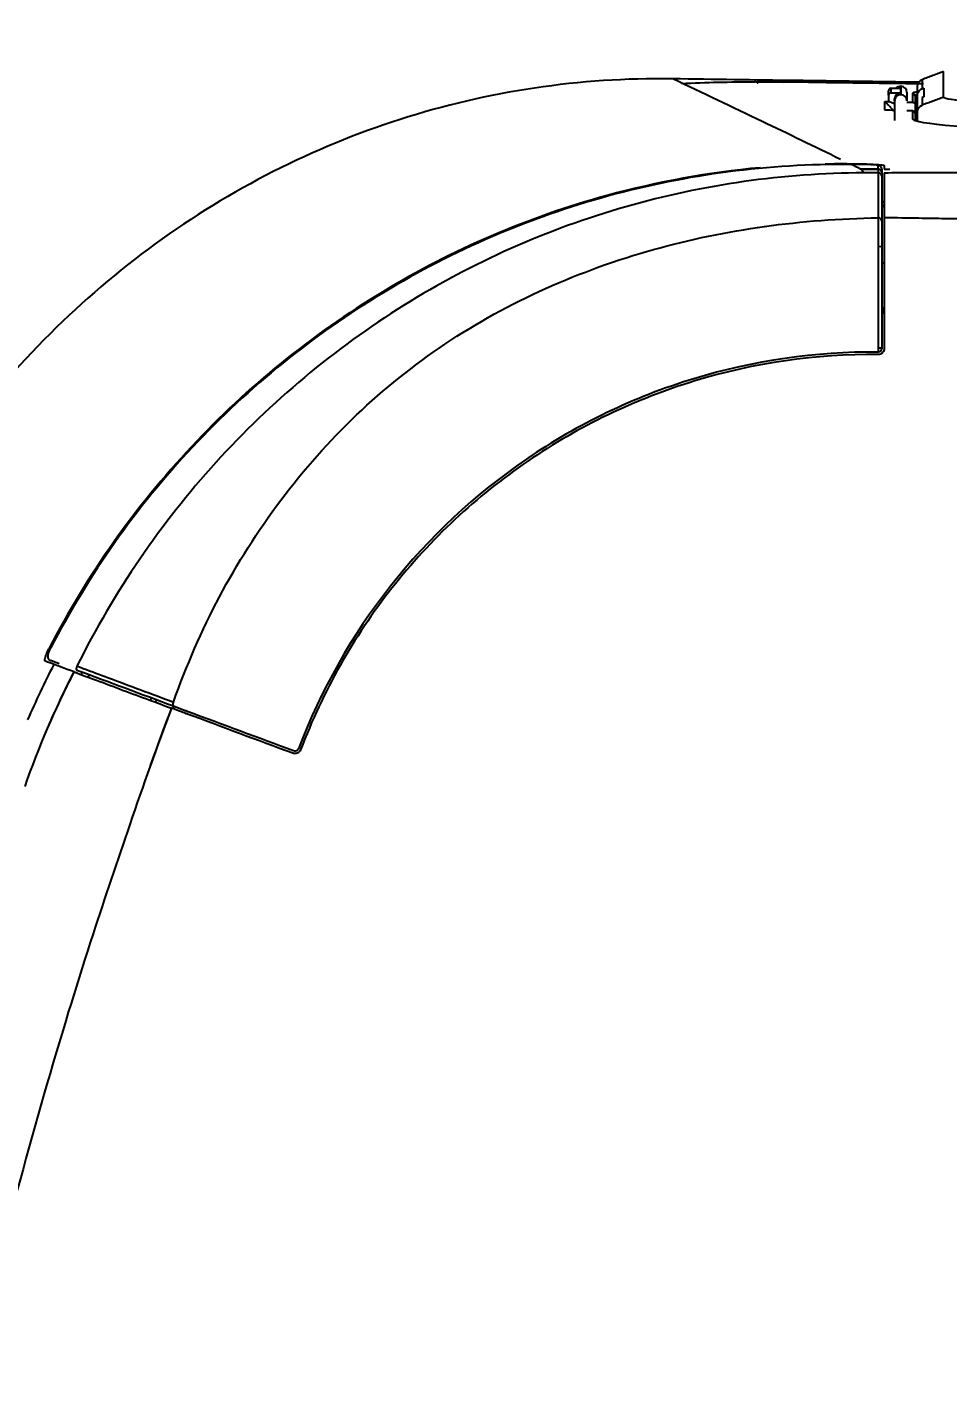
# Model space of a CAD drawing. Extents: x -2111 to 4214, y -25 to 2527.
# Drawn here: x -1780.7 to -1705.2, y 1892.6 to 2004.6 of the extents above; entities that cross this region are included whole.
import ezdxf

# ---------------------------------------------------------------- set-up
doc = ezdxf.new("R2010")
doc.units = 0
doc.header["$LTSCALE"] = 20
doc.header["$MEASUREMENT"] = 0
doc.layers.get('0').update_dxf_attribs({"linetype": 'CONTINUOUS'})
doc.layers.get('DEFPOINTS').update_dxf_attribs({"linetype": 'CONTINUOUS'})
doc.layers.add('1', color=7, linetype='CONTINUOUS')
doc.styles.get("Standard").update_dxf_attribs({"font": 'NanumGothic.ttf'})
doc.dimstyles.get("Standard").update_dxf_attribs({"dimtxt": 2.7, "dimasz": 2.5, "dimexe": 1.5, "dimexo": 1.5, "dimgap": 1.5, "dimtad": 1, "dimdec": 0, "dimlfac": 10, "dimzin": 0, "dimdsep": 46, "dimtxsty": 'Standard', "dimcen": 0, "dimclrt": 2, "dimadec": 0, "dimazin": 0, "dimtfac": 1, "dimtdec": 0, "dimtmove": 0, "dimatfit": 3, "dimfxl": 0, "dimtolj": 1, "dimtzin": 0, "dimarcsym": 0})

# ---------------------------------------------------------------- blocks, each defined once
blk = doc.blocks.new('*D66')
at = {"color": 3, "lineweight": -2}
for p, q in [((-1823.43, 1798.91), (-1823.43, 2090.98)), ((-1076.9, 1798.91), (-1076.9, 2090.98)), ((-1797.43, 2084.48), (-1102.9, 2084.48))]:
    blk.add_line(p, q, dxfattribs=at)
at = {"color": 3}
for points in [[(-1797.43, 2088.81), (-1797.43, 2080.15), (-1823.43, 2084.48)], [(-1102.9, 2088.81), (-1102.9, 2080.15), (-1076.9, 2084.48)]]:
    blk.add_solid(points, dxfattribs=at)
at = {"layer": 'DEFPOINTS', "color": 0}
for p in [(-1076.9, 2084.48), (-1823.43, 1796.96), (-1076.9, 1796.96)]:
    blk.add_point(p, dxfattribs=at)
at = {"color": 2, "insert": (-1450.17, 2111.35), "char_height": 26, "attachment_point": 5}
blk.add_mtext('\\A1;747', dxfattribs=at)
blk = doc.blocks.new('A$C0DC70F65')
at = {"layer": '1', "color": 7, "linetype": 'Continuous'}
for p, q in [((113.37, 406.33), (113.37, 406.69)), ((113.57, 406.89), (113.57, 406.53)), ((113.57, 406.89), (114.37, 406.89)), ((113.57, 406.53), (114.37, 406.53)), ((114.37, 407.06), (114.37, 406.36)), ((114.38, 407.06), (114.37, 407.06)), ((114.37, 407.06), (114.37, 406.89)), ((114.38, 407.06), (114.37, 407.06)), ((114.37, 406.53), (114.37, 406.36)), ((114.38, 406.36), (114.38, 407.06)), ((114.38, 406.36), (114.38, 407.06)), ((114.88, 406.56), (114.88, 405.86)), ((114.88, 406.56), (114.88, 405.86)), ((116.14, 407.61), (116.14, 407.61)), ((116.14, 407.61), (116.14, 407.61)), ((113.37, 406.33), (113.37, 405.83)), ((113.37, 405.83), (113.87, 405.65)), ((113.87, 405.86), (113.87, 406.03)), ((113.87, 405.86), (113.87, 406.03)), ((113.87, 405.86), (113.87, 404.26)), ((113.87, 405.86), (113.87, 404.26)), ((114.38, 406.36), (114.37, 406.36)), ((114.38, 406.36), (114.37, 406.36)), ((115.55, 405.54), (115.55, 404.93)), ((115.75, 405.6), (115.75, 406.3)), ((115.75, 405.6), (115.75, 406.3)), ((112.82, 397.34), (112.92, 397.34)), ((112.92, 397.16), (112.82, 397.16)), ((112.92, 392.55), (112.82, 392.55)), ((47.75, 358.79), (47.75, 358.58)), ((52.82, 356.7), (52.92, 356.87)), ((53.21, 356.55), (53.32, 356.72)), ((54.76, 356.19), (54.65, 356.02))]:
    blk.add_line(p, q, dxfattribs=at)
at = {"layer": '1', "color": 7, "linetype": 'Continuous', "extrusion": (0, 0, -1)}
for centre, start, end in [((-112.52, 385.56), 180, 270.4676), ((-64.68, 352.82), 200.7436, 290.4071)]:
    blk.add_arc(centre, 0.3, start, end, dxfattribs=at)
at = {"layer": '1', "color": 7, "linetype": 'Continuous'}
for centre, major_axis, ratio, start_param, end_param in [((113.57, 406.69), (-0.2, 0), 0.997498, 4.712389, 6.283185), ((113.57, 406.33), (0.2, 0), 0.997498, 1.570796, 3.141593), ((114.37, 406.03), (-0.5, 0), 0.997498, 4.712389, 6.283185), ((114.37, 406.56), (-0.5, 0), 0.997498, 4.712389, 5.581311), ((114.37, 406.56), (-0.5, 0), 0.997498, 4.712389, 5.581311), ((114.38, 406.56), (-0.5, 0), 0.997498, 3.141593, 4.712389), ((114.38, 406.56), (-0.5, 0), 0.997498, 3.141593, 4.712389), ((114.37, 405.86), (0.5, 0), 0.997498, 1.570796, 3.141593), ((114.37, 405.86), (0.5, 0), 0.997498, 1.570796, 3.141593), ((114.38, 405.86), (0.5, 0), 0.997498, 0, 1.570796), ((114.38, 405.86), (0.5, 0), 0.997498, 0, 1.570796), ((115.35, 406.28), (-0.2, 0), 0.997489, 3.141593, 4.682881), ((112.52, 400.26), (0.3, 0), 0.997365, 0, 1.548159), ((112.52, 399.96), (-0.3, 0), 0.995509, 3.141593, 4.682253), ((112.52, 399.7), (-0.3, 0), 0.90375, 3.141593, 4.586965), ((112.52, 396.01), (-0.3, 0), 0.896522, 3.141593, 4.669584), ((112.52, 393.88), (-0.3, 0), 0.11026, 3.141593, 4.609706), ((112.52, 385.56), (0.002, 0.3), 0.098591, 3.141593, 4.818292), ((112.52, 385.56), (-0.3, 0), 0.105419, 3.141593, 4.613329), ((46.89, 359.43), (-0.105, -0.281), 0.397967, 4.584197, 6.283185), ((54.81, 356.49), (-0.105, -0.281), 0.398394, 4.632275, 6.283185)]:
    blk.add_ellipse(centre, major_axis=major_axis, ratio=ratio, start_param=start_param, end_param=end_param, dxfattribs=at)
for points, knots in [([(95.67, 407.67), (91.86, 407.72), (88.08, 407.47), (80.58, 406.35), (76.87, 405.48), (69.72, 403.19), (66.25, 401.76), (59.54, 398.35), (56.27, 396.35), (50.15, 391.9), (47.27, 389.44), (41.9, 384.09), (39.38, 381.17), (32.53, 371.86), (28.95, 365.06), (26.37, 357.64)], [0, 0, 0, 0, 0.125, 0.125, 0.25, 0.25, 0.375, 0.375, 0.5, 0.5, 0.625, 0.625, 0.75, 0.75, 1, 1, 1, 1]), ([(109.43, 401.06), (107.3, 402.1), (102.77, 404.3), (98.12, 406.5), (95.67, 407.67)], [0, 0, 0, 0, 0.472195, 1, 1, 1, 1]), ([(117.89, 406.16), (117.89, 406.28), (117.89, 406.41), (117.89, 406.79), (117.89, 407.04), (117.89, 407.62), (117.89, 407.94), (117.89, 408.26)], [0, 0, 0, 0, 0.179805, 0.179805, 0.539414, 0.539414, 1, 1, 1, 1]), ([(117.89, 406.16), (117.89, 406.28), (117.89, 406.41), (117.89, 406.79), (117.89, 407.04), (117.89, 407.62), (117.89, 407.94), (117.89, 408.26)], [0, 0, 0, 0, 0.179805, 0.179805, 0.539414, 0.539414, 1, 1, 1, 1]), ([(115.75, 406.3), (115.75, 406.42), (115.75, 406.55), (115.75, 406.8), (115.75, 406.92), (115.75, 407.05)], [0, 0, 0, 0, 0.496248, 0.496248, 1, 1, 1, 1]), ([(115.75, 406.3), (115.75, 406.42), (115.75, 406.55), (115.75, 406.8), (115.75, 406.92), (115.75, 407.05)], [0, 0, 0, 0, 0.496248, 0.496248, 1, 1, 1, 1]), ([(115.75, 406.3), (115.75, 406.37), (115.76, 406.43), (115.81, 406.56), (115.84, 406.62), (115.92, 406.73), (115.98, 406.77), (116.07, 406.83), (116.1, 406.85), (116.14, 406.86)], [0, 0, 0, 0, 0.278147, 0.278147, 0.556295, 0.556295, 0.834442, 0.834442, 1, 1, 1, 1]), ([(115.75, 406.3), (115.75, 406.37), (115.76, 406.43), (115.81, 406.56), (115.84, 406.62), (115.92, 406.73), (115.98, 406.77), (116.07, 406.83), (116.1, 406.85), (116.14, 406.86)], [0, 0, 0, 0, 0.278147, 0.278147, 0.556295, 0.556295, 0.834442, 0.834442, 1, 1, 1, 1]), ([(116.14, 407.61), (116.14, 407.58), (116.14, 407.55), (116.14, 407.41), (116.14, 407.3), (116.14, 407.08), (116.14, 406.97), (116.14, 406.86)], [0, 0, 0, 0, 0.113302, 0.113302, 0.566509, 0.566509, 1, 1, 1, 1]), ([(116.14, 407.61), (116.14, 407.58), (116.14, 407.55), (116.14, 407.41), (116.14, 407.3), (116.14, 407.08), (116.14, 406.97), (116.14, 406.86)], [0, 0, 0, 0, 0.113302, 0.113302, 0.566509, 0.566509, 1, 1, 1, 1]), ([(116.28, 406.91), (116.28, 406.79), (116.28, 406.67), (116.28, 406.43), (116.28, 406.31), (116.28, 406.19)], [0, 0, 0, 0, 0.50066, 0.50066, 1, 1, 1, 1]), ([(116.28, 406.91), (116.28, 406.79), (116.28, 406.67), (116.28, 406.43), (116.28, 406.31), (116.28, 406.19)], [0, 0, 0, 0, 0.50066, 0.50066, 1, 1, 1, 1]), ([(115.36, 405.74), (115.38, 405.74), (115.4, 405.74), (115.44, 405.72), (115.46, 405.71), (115.5, 405.68), (115.51, 405.66), (115.53, 405.62), (115.54, 405.6), (115.55, 405.57), (115.55, 405.55), (115.55, 405.54)], [0, 0, 0, 0, 0.218292, 0.218292, 0.436567, 0.436567, 0.655105, 0.655105, 0.874179, 0.874179, 1, 1, 1, 1]), ([(125.78, 405.58), (123.92, 405.59), (121.86, 405.67), (118.83, 405.89), (117.89, 406.03), (117.89, 406.16)], [0, 0, 0, 0, 0.5, 0.5, 1, 1, 1, 1]), ([(113.89, 405.07), (113.88, 405.07), (113.87, 405.07), (113.86, 405.07), (113.61, 405.08), (113.34, 405.09), (113.09, 405.1), (113.08, 405.1), (113.07, 405.1), (113.06, 405.1)], [0, 0, 0, 0, 0.000032, 0.000032, 0.000032, 0.99985, 0.99985, 0.99985, 1, 1, 1, 1]), ([(115.36, 404.37), (115.36, 404.38), (115.36, 404.39), (115.36, 404.44), (115.36, 404.48), (115.36, 404.67), (115.36, 404.82), (115.36, 404.99), (115.36, 405.01), (115.36, 405.03)], [0, 0, 0, 0, 0.043297, 0.043297, 0.216485, 0.216485, 0.909237, 0.909237, 1, 1, 1, 1]), ([(115.55, 404.83), (115.55, 404.85), (115.55, 404.88), (115.53, 404.92), (115.52, 404.94), (115.49, 404.97), (115.48, 404.99), (115.44, 405.01), (115.42, 405.02), (115.38, 405.03), (115.37, 405.03), (115.36, 405.03)], [0, 0, 0, 0, 0.219539, 0.219539, 0.439093, 0.439093, 0.658397, 0.658397, 0.877167, 0.877167, 1, 1, 1, 1]), ([(126.39, 403.47), (123.75, 403.49), (120.88, 403.61), (116.66, 403.95), (115.36, 404.18), (115.36, 404.37)], [0, 0, 0, 0, 0.5, 0.5, 1, 1, 1, 1]), ([(102.85, 400.38), (98.61, 399.99), (94.42, 399.23), (83.76, 396.31), (77.62, 393.67), (68.96, 388.44), (66.16, 386.48), (60.94, 382.24), (58.48, 379.95), (51.59, 372.59), (47.62, 366.98), (44.49, 360.93)], [0, 0, 0, 0, 0.17446, 0.17446, 0.44964, 0.44964, 0.58723, 0.58723, 0.72482, 0.72482, 1, 1, 1, 1]), ([(102.85, 400.38), (98.61, 399.99), (94.42, 399.23), (83.76, 396.31), (77.62, 393.67), (68.96, 388.44), (66.16, 386.48), (60.94, 382.24), (58.48, 379.95), (51.59, 372.59), (47.62, 366.98), (44.49, 360.93)], [0, 0, 0, 0, 0.17446, 0.17446, 0.44964, 0.44964, 0.58723, 0.58723, 0.72482, 0.72482, 1, 1, 1, 1]), ([(110.3, 400.64), (103.55, 400.71), (96.83, 399.82), (83.95, 396.3), (77.65, 393.59), (69.05, 388.4), (66.3, 386.48), (61.08, 382.24), (58.57, 379.92), (51.65, 372.52), (47.77, 367.03), (44.63, 360.98)], [0, 0, 0, 0, 0.25, 0.25, 0.5, 0.5, 0.625, 0.625, 0.75, 0.75, 1, 1, 1, 1]), ([(111.34, 399.96), (104.73, 399.92), (98.2, 399), (88.62, 396.26), (85.44, 395.1), (79.35, 392.4), (76.42, 390.84), (67.93, 385.56), (62.68, 381.16), (53.69, 371.23), (49.84, 365.61), (46.79, 359.51)], [0, 0, 0, 0, 0.25, 0.25, 0.375, 0.375, 0.5, 0.5, 0.75, 0.75, 1, 1, 1, 1]), ([(111.6, 400.67), (111.73, 400.67), (111.87, 400.66), (112.13, 400.66), (112.26, 400.65), (112.5, 400.63), (112.61, 400.63), (112.79, 400.61), (112.87, 400.6), (112.98, 400.58), (113, 400.57), (113.01, 400.56), (113.02, 400.56), (113.02, 400.55), (113.02, 400.54)], [0, 0, 0, 0, 0.19138, 0.19138, 0.38274, 0.38274, 0.57442, 0.57442, 0.766666, 0.766666, 0.959364, 0.959364, 0.959364, 1, 1, 1, 1]), ([(111.6, 400.67), (111.73, 400.67), (111.87, 400.66), (112.13, 400.66), (112.26, 400.65), (112.5, 400.63), (112.61, 400.63), (112.79, 400.61), (112.87, 400.6), (112.98, 400.58), (113, 400.57), (113.01, 400.56), (113.02, 400.56), (113.02, 400.55), (113.02, 400.54)], [0, 0, 0, 0, 0.19138, 0.19138, 0.38274, 0.38274, 0.57442, 0.57442, 0.766666, 0.766666, 0.959364, 0.959364, 0.959364, 1, 1, 1, 1]), ([(112.79, 400.39), (112.79, 400.4), (112.77, 400.43), (112.74, 400.48), (112.68, 400.52), (112.63, 400.55), (112.57, 400.57), (112.48, 400.59), (112.32, 400.6), (112.05, 400.62), (111.83, 400.63), (111.71, 400.63), (111.68, 400.63)], [0, 0, 0, 0, 0.018197, 0.076461, 0.128183, 0.175595, 0.226686, 0.313022, 0.547557, 0.739595, 0.939479, 1, 1, 1, 1]), ([(112.53, 400.56), (112.53, 400.57), (112.52, 400.57), (112.49, 400.58), (112.46, 400.58), (112.42, 400.59), (112.33, 400.6), (112.26, 400.61), (112.13, 400.62), (112.06, 400.62), (111.9, 400.63), (111.82, 400.63), (111.73, 400.63), (111.71, 400.63), (111.7, 400.63)], [0, 0, 0, 0, 0.192771, 0.192771, 0.192771, 0.385538, 0.385538, 0.578271, 0.578271, 0.770626, 0.770626, 0.962423, 0.962423, 1, 1, 1, 1]), ([(112.53, 400.27), (112.53, 400.28), (112.53, 400.3), (112.53, 400.37), (112.53, 400.43), (112.53, 400.51), (112.53, 400.54), (112.53, 400.56)], [0, 0, 0, 0, 0.148832, 0.148832, 0.74416, 0.74416, 1, 1, 1, 1]), ([(112.53, 400.27), (112.56, 400.27), (112.6, 400.26), (112.66, 400.24), (112.69, 400.22), (112.74, 400.18), (112.76, 400.15), (112.8, 400.09), (112.81, 400.06), (112.82, 400.01), (112.82, 400.01), (112.82, 400), (112.82, 399.99), (112.82, 399.98), (112.82, 399.97)], [0, 0, 0, 0, 0.21872, 0.21872, 0.437439, 0.437439, 0.656164, 0.656164, 0.874903, 0.874903, 0.949409, 0.949409, 0.949409, 1, 1, 1, 1]), ([(112.56, 399.96), (112.55, 400.05), (112.55, 400.12), (112.54, 400.21), (112.54, 400.24), (112.53, 400.26)], [0, 0, 0, 0, 0.543145, 0.543145, 1, 1, 1, 1]), ([(112.53, 396.27), (112.54, 396.36), (112.54, 396.45), (112.54, 396.89), (112.54, 397.25), (112.55, 398.39), (112.55, 399.18), (112.56, 399.96)], [0, 0, 0, 0, 0.070818, 0.070818, 0.354094, 0.354094, 1, 1, 1, 1]), ([(113.02, 397.49), (113.02, 397.5), (113.02, 397.5), (113.01, 397.54), (112.99, 397.56), (112.96, 397.58), (112.93, 397.59), (112.9, 397.6), (112.86, 397.61), (112.84, 397.61)], [0, 0, 0, 0, 0.027621, 0.128112, 0.215573, 0.308531, 0.439622, 0.743618, 1, 1, 1, 1]), ([(54.71, 356.55), (56.83, 362.52), (59.72, 368.07), (67.32, 378.16), (71.8, 382.43), (82.17, 389.39), (88.08, 391.99), (100.08, 395.34), (106.24, 396.17), (112.53, 396.27)], [0, 0, 0, 0, 0.25, 0.25, 0.5, 0.5, 0.75, 0.75, 1, 1, 1, 1]), ([(112.55, 393.92), (112.55, 394.25), (112.55, 394.58), (112.55, 395.18), (112.55, 395.46), (112.54, 395.84), (112.54, 395.97), (112.54, 396.15), (112.54, 396.22), (112.53, 396.27)], [0, 0, 0, 0, 0.33659, 0.33659, 0.673021, 0.673021, 0.873914, 0.873914, 1, 1, 1, 1]), ([(112.82, 396.01), (112.82, 395.87), (112.82, 395.7), (112.82, 395.28), (112.82, 395.02), (112.82, 394.48), (112.82, 394.18), (112.82, 393.88)], [0, 0, 0, 0, 0.32849, 0.32849, 0.66421, 0.66421, 1, 1, 1, 1]), ([(144.56, 395.75), (143.2, 395.77), (139.46, 395.83), (133.58, 395.93), (127.11, 396.04), (121.28, 396.14), (116.66, 396.22), (113.99, 396.26), (113.04, 396.28), (113.03, 396.28), (113.02, 396.28)], [0, 0, 0, 0, 0.128989, 0.355558, 0.559994, 0.744201, 0.910107, 0.999055, 0.999055, 1, 1, 1, 1]), ([(113.02, 396.28), (113.02, 396.22), (113.02, 396.15), (113.02, 395.86), (113.02, 395.6), (113.02, 395.02), (113.02, 394.71), (113.02, 394.23), (113.02, 394.08), (113.02, 393.92)], [0, 0, 0, 0, 0.14057, 0.14057, 0.50812, 0.50812, 0.842416, 0.842416, 1, 1, 1, 1]), ([(118.02, 396.19), (117.3, 396.21), (115.64, 396.23), (113.99, 396.26), (113.04, 396.28), (113.03, 396.28), (113.02, 396.28)], [0, 0, 0, 0, 0.433173, 0.994039, 0.994039, 1, 1, 1, 1]), ([(113.02, 396.28), (113.02, 396.22), (113.02, 396.15), (113.02, 395.86), (113.02, 395.6), (113.02, 395.02), (113.02, 394.71), (113.02, 394.23), (113.02, 394.08), (113.02, 393.92)], [0, 0, 0, 0, 0.14057, 0.14057, 0.50812, 0.50812, 0.842416, 0.842416, 1, 1, 1, 1]), ([(112.55, 385.59), (112.55, 385.79), (112.55, 385.99), (112.55, 386.98), (112.55, 387.78), (112.55, 390.35), (112.55, 392.14), (112.55, 393.92)], [0, 0, 0, 0, 0.071659, 0.071659, 0.358296, 0.358296, 1, 1, 1, 1]), ([(112.83, 388.58), (112.86, 388.64), (112.88, 388.7), (112.91, 388.83), (112.92, 388.9), (112.92, 388.97)], [0, 0, 0, 0, 0.495055, 0.495055, 1, 1, 1, 1]), ([(113.02, 388.96), (113.02, 388.88), (113.01, 388.81), (112.97, 388.62), (112.93, 388.52), (112.85, 388.4), (112.84, 388.39), (112.83, 388.37)], [0, 0, 0, 0, 0.359039, 0.359039, 0.891841, 0.891841, 1, 1, 1, 1]), ([(112.52, 385.26), (107.36, 385.3), (102.32, 384.57), (92.47, 381.57), (87.89, 379.36), (75.21, 370.71), (68.62, 362.38), (64.96, 352.71)], [0, 0, 0, 0, 0.25, 0.25, 0.5, 0.5, 1, 1, 1, 1]), ([(113.02, 385.56), (113.02, 385.5), (113.01, 385.45), (112.97, 385.34), (112.95, 385.29), (112.88, 385.2), (112.83, 385.16), (112.74, 385.1), (112.68, 385.08), (112.59, 385.06), (112.55, 385.06), (112.52, 385.06)], [0, 0, 0, 0, 0.214899, 0.214899, 0.429711, 0.429711, 0.64574, 0.64574, 0.862172, 0.862172, 1, 1, 1, 1]), ([(113.02, 385.56), (113.02, 385.5), (113.01, 385.45), (112.97, 385.34), (112.95, 385.29), (112.88, 385.2), (112.83, 385.16), (112.74, 385.1), (112.68, 385.08), (112.59, 385.06), (112.55, 385.06), (112.52, 385.06)], [0, 0, 0, 0, 0.214899, 0.214899, 0.429711, 0.429711, 0.64574, 0.64574, 0.862172, 0.862172, 1, 1, 1, 1]), ([(112.52, 385.06), (107.39, 385.1), (102.38, 384.38), (92.59, 381.4), (87.99, 379.19), (79.56, 373.43), (75.78, 369.91), (69.46, 361.86), (66.97, 357.45), (65.14, 352.64)], [0, 0, 0, 0, 0.25, 0.25, 0.5, 0.5, 0.75, 0.75, 1, 1, 1, 1]), ([(112.52, 385.06), (107.39, 385.1), (102.38, 384.38), (92.59, 381.4), (87.99, 379.19), (79.56, 373.43), (75.78, 369.91), (69.46, 361.86), (66.97, 357.45), (65.14, 352.64)], [0, 0, 0, 0, 0.25, 0.25, 0.5, 0.5, 0.75, 0.75, 1, 1, 1, 1]), ([(44.2, 359.9), (44.17, 359.91), (44.16, 359.94), (44.16, 360.04), (44.17, 360.1), (44.21, 360.26), (44.24, 360.36), (44.32, 360.57), (44.37, 360.68), (44.45, 360.84), (44.47, 360.89), (44.49, 360.93)], [0, 0, 0, 0, 0.228913, 0.228913, 0.457875, 0.457875, 0.686214, 0.686214, 0.915197, 0.915197, 1, 1, 1, 1]), ([(44.2, 359.9), (44.17, 359.91), (44.16, 359.94), (44.16, 360.04), (44.17, 360.1), (44.21, 360.26), (44.24, 360.36), (44.32, 360.57), (44.37, 360.68), (44.45, 360.84), (44.47, 360.89), (44.49, 360.93)], [0, 0, 0, 0, 0.228913, 0.228913, 0.457875, 0.457875, 0.686214, 0.686214, 0.915197, 0.915197, 1, 1, 1, 1]), ([(44.61, 360.95), (44.59, 360.91), (44.52, 360.78), (44.43, 360.55), (44.38, 360.37), (44.4, 360.19), (44.46, 360.06), (44.54, 359.99), (44.6, 359.97), (44.61, 359.97)], [0, 0, 0, 0, 0.097652, 0.336785, 0.609185, 0.74819, 0.858643, 0.96065, 1, 1, 1, 1]), ([(46.79, 359.51), (46.97, 359.45), (47.14, 359.38), (48, 359.06), (48.68, 358.81), (51.15, 357.88), (52.93, 357.22), (54.71, 356.55)], [0, 0, 0, 0, 0.065136, 0.065136, 0.325678, 0.325678, 1, 1, 1, 1]), ([(46.56, 359.02), (47.17, 358.8), (47.78, 358.57), (49.11, 358.08), (49.82, 357.81), (51.26, 357.27), (51.99, 357.01), (53.32, 356.51), (53.93, 356.28), (54.54, 356.06)], [0, 0, 0, 0, 0.228842, 0.228842, 0.498924, 0.498924, 0.770466, 0.770466, 1, 1, 1, 1]), ([(46.56, 359.02), (47.17, 358.8), (47.78, 358.57), (49.11, 358.08), (49.82, 357.81), (51.26, 357.27), (51.99, 357.01), (53.32, 356.51), (53.93, 356.28), (54.54, 356.06)], [0, 0, 0, 0, 0.228842, 0.228842, 0.498924, 0.498924, 0.770466, 0.770466, 1, 1, 1, 1]), ([(47.18, 358.99), (47.18, 358.97), (47.17, 358.95), (47.16, 358.87), (47.17, 358.82), (47.18, 358.8), (47.19, 358.79), (47.2, 358.79), (47.21, 358.78)], [0, 0, 0, 0, 0.208794, 0.208794, 0.797734, 0.797734, 0.797734, 1, 1, 1, 1]), ([(47.18, 358.99), (47.18, 358.97), (47.17, 358.95), (47.16, 358.87), (47.17, 358.82), (47.18, 358.8), (47.19, 358.79), (47.2, 358.79), (47.21, 358.78)], [0, 0, 0, 0, 0.208794, 0.208794, 0.797734, 0.797734, 0.797734, 1, 1, 1, 1]), ([(55.83, 355.79), (55.73, 355.83), (55.63, 355.86), (55.25, 356.01), (54.97, 356.11), (54.71, 356.21)], [0, 0, 0, 0, 0.259656, 0.259656, 1, 1, 1, 1]), ([(55.78, 355.59), (55.77, 355.6), (55.76, 355.6), (55.76, 355.6), (55.65, 355.64), (55.54, 355.68), (55.33, 355.76), (55.22, 355.8), (54.94, 355.91), (54.77, 355.97), (54.59, 356.04), (54.56, 356.05), (54.54, 356.06)], [0, 0, 0, 0, 0.01238, 0.01238, 0.01238, 0.266404, 0.266404, 0.520427, 0.520427, 0.937638, 0.937638, 1, 1, 1, 1]), ([(55.78, 355.59), (55.77, 355.6), (55.76, 355.6), (55.76, 355.6), (55.65, 355.64), (55.54, 355.68), (55.33, 355.76), (55.22, 355.8), (54.94, 355.91), (54.77, 355.97), (54.59, 356.04), (54.56, 356.05), (54.54, 356.06)], [0, 0, 0, 0, 0.01238, 0.01238, 0.01238, 0.266404, 0.266404, 0.520427, 0.520427, 0.937638, 0.937638, 1, 1, 1, 1]), ([(56.1, 355.69), (56.04, 355.71), (55.97, 355.74), (55.7, 355.84), (55.5, 355.91), (55.32, 355.98)], [0, 0, 0, 0, 0.255263, 0.255263, 1, 1, 1, 1]), ([(65.14, 352.64), (65.12, 352.59), (65.1, 352.54), (65.02, 352.45), (64.98, 352.42), (64.88, 352.36), (64.83, 352.34), (64.72, 352.32), (64.66, 352.32), (64.57, 352.33), (64.54, 352.34), (64.5, 352.35)], [0, 0, 0, 0, 0.216909, 0.216909, 0.433801, 0.433801, 0.650906, 0.650906, 0.867604, 0.867604, 1, 1, 1, 1]), ([(65.14, 352.64), (65.12, 352.59), (65.1, 352.54), (65.02, 352.45), (64.98, 352.42), (64.88, 352.36), (64.83, 352.34), (64.72, 352.32), (64.66, 352.32), (64.57, 352.33), (64.54, 352.34), (64.5, 352.35)], [0, 0, 0, 0, 0.216909, 0.216909, 0.433801, 0.433801, 0.650906, 0.650906, 0.867604, 0.867604, 1, 1, 1, 1]), ([(51.12, 346.51), (50.1, 343.52), (47.8, 336.76), (44.29, 325.31), (40.44, 311.35), (36.53, 294.81), (32.59, 274.36), (29.55, 252.5), (27.81, 231.82), (27.11, 216.32), (27.03, 207.72), (26.99, 204.29)], [0, 0, 0, 0, 0.065457, 0.148193, 0.248206, 0.365482, 0.500011, 0.679024, 0.822047, 0.929042, 1, 1, 1, 1])]:
    blk.add_open_spline(points, degree=3, knots=knots, dxfattribs=at)
for points, degree in [([(115.84, 407.39), (109.09, 407.48), (102.37, 407.57), (95.67, 407.67)], 3), ([(117.89, 408.26), (116.14, 407.61)], 1), ([(117.89, 408.26), (116.14, 407.61)], 1), ([(96.41, 407.29), (98.4, 407.39), (100.39, 407.41), (102.38, 407.43)], 3), ([(104.79, 407.38), (102.55, 407.41)], 1), ([(116.25, 407.25), (112.37, 407.3), (108.5, 407.35), (104.64, 407.4)], 3), ([(115.36, 406.48), (115.36, 406.54), (115.51, 406.6), (115.8, 406.65)], 3), ([(115.75, 407.05), (115.75, 407.29), (115.91, 407.53), (116.14, 407.61)], 3), ([(115.75, 407.05), (115.75, 407.29), (115.91, 407.52), (116.14, 407.61)], 3), ([(115.75, 407.05), (115.75, 407.29), (115.91, 407.53), (116.14, 407.61)], 3), ([(115.75, 407.05), (115.75, 407.29), (115.91, 407.52), (116.14, 407.61)], 3), ([(116.14, 406.86), (116.28, 406.91)], 1), ([(116.14, 406.86), (116.28, 406.91)], 1), ([(113.07, 405.81), (113.87, 404.98)], 1), ([(113.07, 405.81), (113.21, 405.8), (113.34, 405.8), (113.47, 405.8)], 3), ([(113.07, 405.1), (113.07, 405.33), (113.07, 405.57), (113.07, 405.81)], 3), ([(114.88, 405.76), (115.04, 405.75), (115.2, 405.75), (115.36, 405.74)], 3), ([(115.36, 405.74), (115.36, 405.99), (115.36, 406.23), (115.36, 406.48)], 3), ([(115.64, 406.37), (115.58, 406.34), (115.55, 406.31), (115.55, 406.28)], 3), ([(115.55, 406.28), (115.55, 406.03), (115.55, 405.79), (115.55, 405.54)], 3), ([(115.65, 405.76), (115.58, 405.73), (115.55, 405.7), (115.55, 405.67)], 3), ([(115.75, 404.95), (115.75, 405.16), (115.75, 405.37), (115.75, 405.58)], 3), ([(115.75, 404.95), (115.75, 405.16), (115.75, 405.37), (115.75, 405.58)], 3), ([(115.75, 404.95), (115.75, 405.19), (115.91, 405.42), (116.14, 405.51)], 3), ([(115.75, 404.95), (115.75, 405.19), (115.91, 405.42), (116.14, 405.51)], 3), ([(116.28, 406.19), (116.24, 406.17), (116.19, 406.15), (116.14, 406.14)], 3), ([(116.28, 406.19), (116.24, 406.17), (116.19, 406.15), (116.14, 406.14)], 3), ([(117.89, 406.16), (116.14, 405.51)], 1), ([(117.89, 406.16), (116.14, 405.51)], 1), ([(116.14, 406.14), (116.14, 405.93), (116.14, 405.72), (116.14, 405.51)], 3), ([(116.14, 406.14), (116.14, 405.93), (116.14, 405.72), (116.14, 405.51)], 3), ([(115.36, 405.03), (115.2, 405.04), (115.04, 405.04), (114.88, 405.04)], 3), ([(115.55, 404.93), (115.62, 404.93), (115.68, 404.93), (115.75, 404.93)], 3), ([(115.55, 404.83), (115.55, 404.61), (115.55, 404.39), (115.55, 404.17)], 3), ([(115.75, 404.24), (115.75, 404.47), (115.75, 404.71), (115.75, 404.95)], 3), ([(115.75, 404.24), (115.75, 404.47), (115.75, 404.71), (115.75, 404.95)], 3), ([(110.22, 400.68), (109.53, 400.69), (108.85, 400.69), (108.17, 400.67)], 3), ([(110.22, 400.68), (109.53, 400.69), (108.85, 400.69), (108.17, 400.67)], 3), ([(111.6, 400.67), (111.14, 400.67), (110.68, 400.68), (110.22, 400.68)], 3), ([(111.6, 400.67), (111.14, 400.67), (110.68, 400.68), (110.22, 400.68)], 3), ([(111.07, 400.27), (110.81, 400.4), (110.56, 400.52), (110.3, 400.64)], 3), ([(111.7, 400.63), (111.23, 400.63), (110.77, 400.64), (110.3, 400.64)], 3), ([(112.53, 400.27), (112.06, 400.27), (111.58, 400.27), (111.07, 400.27)], 3), ([(111.34, 399.96), (111.26, 400.13), (111.17, 400.24), (111.08, 400.27)], 3), ([(111.09, 400.27), (111.57, 400.27), (112.05, 400.26), (112.53, 400.26)], 3), ([(112.56, 399.96), (112.16, 399.96), (111.75, 399.96), (111.34, 399.96)], 3), ([(111.6, 400.63), (111.6, 400.64), (111.6, 400.66), (111.6, 400.67)], 3), ([(111.6, 400.63), (111.6, 400.64), (111.6, 400.66), (111.6, 400.67)], 3), ([(112.53, 400.27), (112.53, 400.27), (112.53, 400.27), (112.53, 400.27)], 3), ([(112.53, 400.26), (112.53, 400.26), (112.53, 400.26), (112.53, 400.27)], 3), ([(112.82, 400.26), (112.82, 400.16), (112.82, 400.07), (112.82, 399.97)], 3), ([(112.82, 399.97), (112.82, 399.97), (112.82, 399.96), (112.82, 399.96)], 3), ([(112.82, 399.96), (112.82, 399.93), (112.82, 399.84), (112.82, 399.7)], 3), ([(113.02, 400.55), (113.02, 400.46), (113.02, 400.36), (113.02, 400.27)], 3), ([(113.02, 400.55), (113.02, 400.46), (113.02, 400.36), (113.02, 400.27)], 3), ([(113.02, 400.27), (113.18, 400.27), (113.33, 400.26), (113.49, 400.26)], 3), ([(113.02, 399.97), (122.7, 400), (132.31, 400.04), (141.83, 400.09)], 3), ([(113.02, 399.97), (114.69, 399.98), (116.36, 399.98), (118.02, 399.99)], 3), ([(113.02, 399.97), (113.02, 398.76), (113.02, 397.53), (113.02, 396.28)], 3), ([(113.02, 399.97), (113.02, 398.76), (113.02, 397.53), (113.02, 396.28)], 3), ([(112.82, 399.7), (112.82, 398.49), (112.82, 397.26), (112.82, 396.01)], 3), ([(112.82, 393.88), (112.82, 391.11), (112.82, 388.33), (112.82, 385.56)], 3), ([(113.02, 393.92), (113.02, 391.14), (113.02, 388.35), (113.02, 385.56)], 3), ([(113.02, 393.92), (113.02, 391.14), (113.02, 388.35), (113.02, 385.56)], 3), ([(42.77, 355.1), (43.43, 356.62), (44.15, 358.14), (44.92, 359.64)], 3), ([(44.92, 359.64), (44.68, 359.73), (44.44, 359.81), (44.2, 359.9)], 3), ([(44.92, 359.64), (44.68, 359.73), (44.44, 359.81), (44.2, 359.9)], 3), ([(45.32, 359.7), (45.08, 359.79), (44.85, 359.88), (44.61, 359.96)], 3), ([(46.56, 359.02), (45.73, 359.33), (45.09, 359.57), (44.92, 359.63)], 3), ([(46.56, 359.02), (45.73, 359.33), (45.09, 359.57), (44.92, 359.63)], 3), ([(42.53, 349.64), (43.66, 352.85), (45.01, 355.99), (46.56, 359.02)], 3), ([(44.42, 354.49), (45.08, 356.02), (45.8, 357.53), (46.56, 359.02)], 3), ([(54.71, 356.21), (52.07, 357.19), (49.43, 358.17), (46.79, 359.15)], 3), ([(54.54, 356.06), (53.35, 352.89), (52.21, 349.71), (51.12, 346.51)], 3), ([(54.54, 356.06), (53.95, 354.5), (53.38, 352.93), (52.81, 351.36)], 3), ([(64.5, 352.35), (61.59, 353.43), (58.68, 354.51), (55.78, 355.6)], 3), ([(64.5, 352.35), (61.59, 353.43), (58.68, 354.51), (55.78, 355.6)], 3), ([(64.57, 352.54), (61.66, 353.62), (58.74, 354.7), (55.83, 355.79)], 3)]:
    blk.add_open_spline(points, degree=degree, dxfattribs=at)
for points, weights in [([(102.38, 407.43), (102.43, 407.45), (102.48, 407.44), (102.54, 407.42)], [1.19132881785, 1.1570608624, 1.12739607959, 1.1023344694]), ([(102.54, 407.42), (102.58, 407.39), (102.62, 407.36), (102.66, 407.31)], [1.10233481924, 1.08292871327, 1.06628264258, 1.05239660717])]:
    blk.add_rational_spline(points, weights, degree=3, dxfattribs=at)

msp = doc.modelspace()

# ---------------------------------------------------------------- block references
msp.add_blockref('A$C0DC70F65', (-1823.43, 1592.67))

# ---------------------------------------------------------------- dimensions: what is measured, and where the dimension line sits
dim = msp.add_linear_dim(base=(-1076.9, 2084.48), p1=(-1823.43, 1796.96), p2=(-1076.9, 1796.96), dimstyle='Standard', override={"dimscale": 1.3, "dimtxt": 20, "dimasz": 20, "dimexe": 5, "dimgap": 10, "dimlfac": 1, "dimclrd": 3, "dimclre": 3, "dimarcsym": 1})
dim.commit()
dim.dimension.update_dxf_attribs({"geometry": '*D66', "text_midpoint": (-1450.17, 2084.48), "dimtype": 160})

doc.saveas('drawing.dxf')
